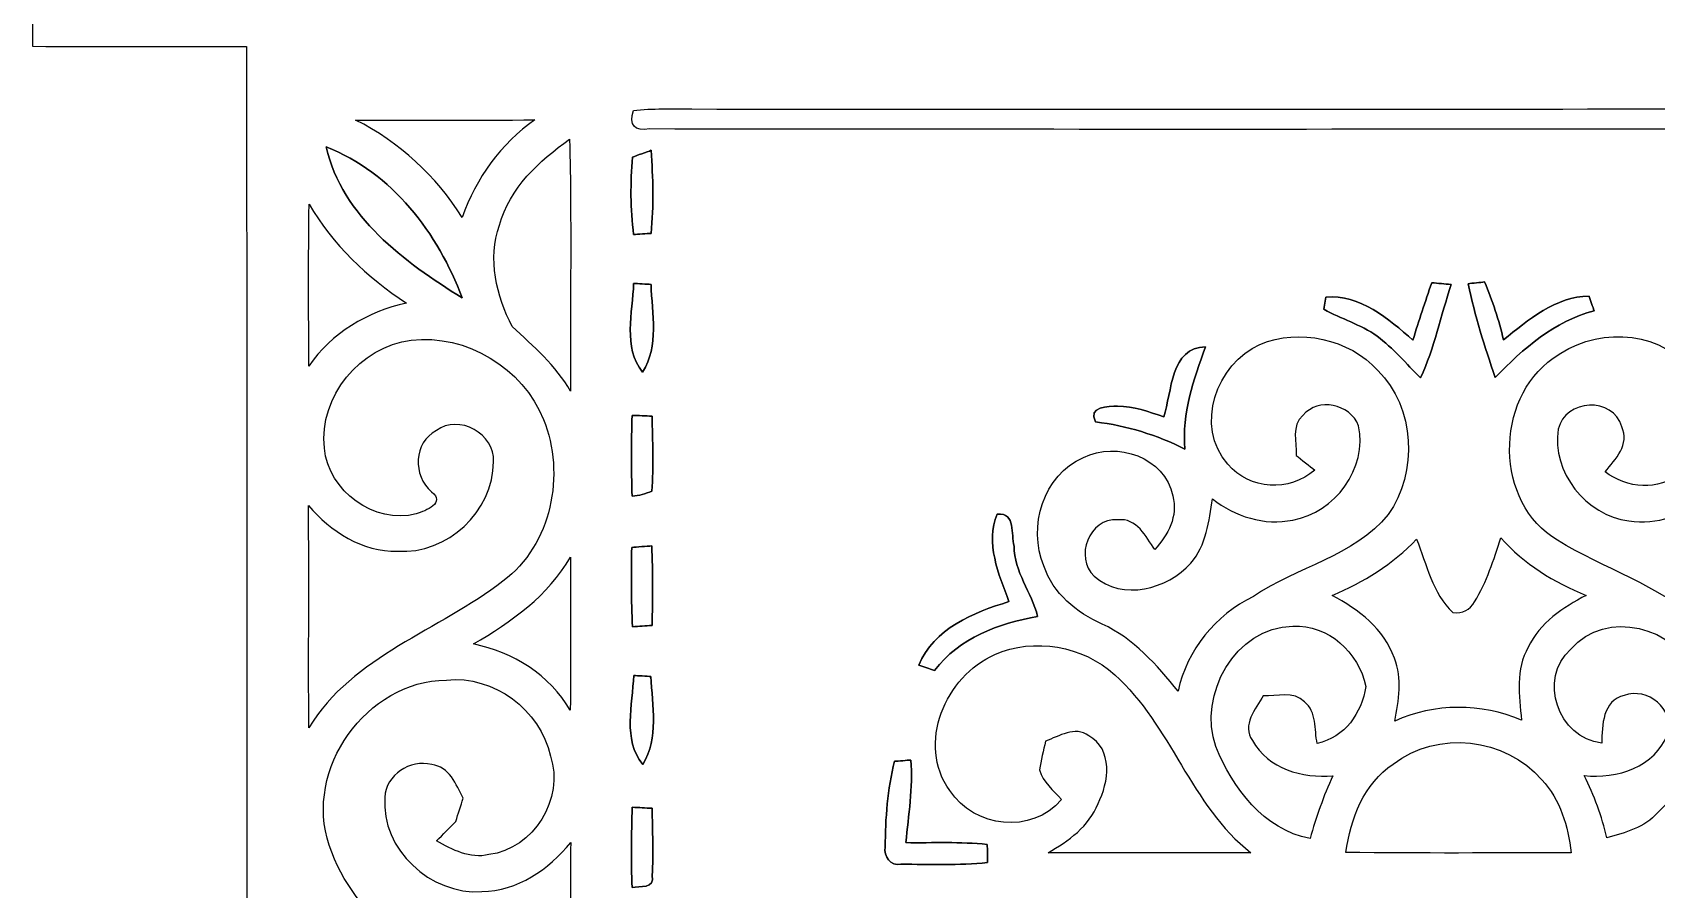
# Model space of a CAD drawing. Header units: centimetres. Extents: x -10.6 to 10.6, y -12.7 to 12.7.
# Drawn here: x -10.56 to -2.36, y 4.05 to 8.37 of the extents above; entities that cross this region are included whole.
import ezdxf

# ---------------------------------------------------------------- set-up
doc = ezdxf.new("R2010")
doc.units = ezdxf.units.CM
doc.header["$MEASUREMENT"] = 0
doc.layers.add('Camada 1', color=7, linetype='Continuous')

msp = doc.modelspace()

# ---------------------------------------------------------------- linework, layer by layer
at = {"layer": 'Camada 1', "color": 156}
for points, knots in [([(-3.39724, 12.67918), (-3.36656, 12.69717), (-3.33657, 12.69505), (-3.30694, 12.67248), (-3.30694, 12.67248), (-1.51377, 11.66636), (0.28081, 10.6627), (2.07432, 9.65764), (2.07432, 9.65764), (2.65818, 9.32602), (3.2512, 9.00782), (3.82975, 8.66775), (3.82975, 8.66775), (3.84281, 8.5471), (3.83363, 8.42504), (3.83575, 8.30367), (3.83575, 8.30367), (3.47768, 8.30438), (3.11962, 8.30367), (2.76153, 8.30403), (2.76153, 8.30403), (2.76224, 2.60667), (2.75872, -3.09068), (2.76331, -8.78804), (2.76331, -8.78804), (2.90371, -8.78804), (3.06882, -8.86989), (3.05893, -9.03216), (3.05893, -9.03216), (3.0667, -10.12189), (3.05964, -11.21197), (3.06246, -12.30171), (3.06246, -12.30171), (-1.22061, -12.30066), (-5.50367, -12.30312), (-9.7864, -12.30066), (-9.7864, -12.30066), (-9.78605, -11.26949), (-9.78534, -10.23866), (-9.78675, -9.2075), (-9.78675, -9.2075), (-9.785, -9.10201), (-9.79663, -8.9863), (-9.7356, -8.89387), (-9.7356, -8.89387), (-9.67846, -8.80886), (-9.56627, -8.80356), (-9.47561, -8.78628), (-9.47561, -8.78628), (-9.47314, -3.08963), (-9.47243, 2.60702), (-9.47596, 8.30367), (-9.47596, 8.30367), (-9.8358, 8.30438), (-10.19563, 8.30297), (-10.55581, 8.30473), (-10.55581, 8.30473), (-10.55511, 8.42821), (-10.55546, 8.55168), (-10.55404, 8.67515), (-10.55404, 8.67515), (-8.16574, 10.00478), (-5.78414, 11.34709), (-3.39724, 12.67918)], [0, 0, 0, 0, 0.0588235, 0.0588235, 0.0588235, 0.0588235, 0.1176471, 0.1176471, 0.1176471, 0.1176471, 0.1764706, 0.1764706, 0.1764706, 0.1764706, 0.2352941, 0.2352941, 0.2352941, 0.2352941, 0.2941176, 0.2941176, 0.2941176, 0.2941176, 0.3529412, 0.3529412, 0.3529412, 0.3529412, 0.4117647, 0.4117647, 0.4117647, 0.4117647, 0.4705882, 0.4705882, 0.4705882, 0.4705882, 0.5294118, 0.5294118, 0.5294118, 0.5294118, 0.5882353, 0.5882353, 0.5882353, 0.5882353, 0.6470588, 0.6470588, 0.6470588, 0.6470588, 0.7058824, 0.7058824, 0.7058824, 0.7058824, 0.7647059, 0.7647059, 0.7647059, 0.7647059, 0.8235294, 0.8235294, 0.8235294, 0.8235294, 0.8823529, 0.8823529, 0.8823529, 0.8823529, 1, 1, 1, 1]), ([(-7.5251, 7.98159), (-7.5251, 7.98159), (-7.5251, 7.98159), (-7.5251, 7.98159), (-7.5251, 7.98159), (-7.54732, 7.9068), (-7.51981, 7.87576), (-7.4429, 7.88775), (-7.4429, 7.88775), (-4.72475, 7.88351), (-2.00625, 7.88846), (0.71191, 7.88563), (0.71191, 7.88563), (0.71049, 1.29117), (0.71225, -5.30294), (0.7112, -11.89708), (0.7112, -11.89708), (-1.99565, -11.89708), (-4.70252, -11.89708), (-7.40903, -11.89708), (-7.40903, -11.89708), (-7.45137, -11.89743), (-7.49299, -11.90166), (-7.53463, -11.90941), (-7.53463, -11.90941), (-7.55967, -12.01454), (-7.43654, -11.98915), (-7.37622, -11.9969), (-7.37622, -11.9969), (-5.49451, -11.9962), (-3.6128, -11.9969), (-1.73107, -11.99656), (-1.73107, -11.99656), (-0.88688, -11.99161), (-0.04268, -12.00714), (0.80115, -11.98845), (0.80115, -11.98845), (0.82973, -11.66213), (0.81704, -11.33333), (0.8068, -11.00632), (0.8068, -11.00632), (0.82585, -10.59568), (0.81633, -10.18399), (0.81068, -9.77299), (0.81068, -9.77299), (0.83643, -9.43186), (0.78916, -9.09072), (0.81597, -8.7503), (0.81597, -8.7503), (0.82373, -8.52628), (0.79162, -8.30262), (0.81033, -8.07895), (0.81033, -8.07895), (0.83043, -7.80767), (0.80044, -7.53638), (0.81455, -7.2651), (0.81455, -7.2651), (0.80468, -7.01852), (0.82761, -6.77192), (0.80573, -6.52533), (0.80573, -6.52533), (0.82761, -5.89033), (0.81209, -5.25426), (0.81173, -4.61963), (0.81173, -4.61963), (0.82585, -4.04424), (0.7934, -3.4692), (0.81738, -2.89453), (0.81738, -2.89453), (0.79833, -2.51882), (0.83397, -2.14277), (0.80892, -1.76742), (0.80892, -1.76742), (0.81633, -1.20156), (0.81209, -0.63675), (0.80926, -0.0709), (0.80926, -0.0709), (0.83643, 0.24694), (0.78705, 0.56549), (0.81597, 0.88335), (0.81597, 0.88335), (0.79728, 1.21179), (0.83397, 1.54057), (0.80644, 1.86867), (0.80644, 1.86867), (0.81492, 2.15159), (0.81173, 2.43451), (0.81492, 2.71744), (0.81492, 2.71744), (0.78987, 2.99931), (0.82585, 3.28117), (0.81704, 3.56305), (0.81704, 3.56305), (0.82161, 4.35256), (0.80256, 5.14139), (0.81738, 5.93054), (0.81738, 5.93054), (0.82196, 6.23534), (0.78951, 6.53979), (0.81526, 6.84423), (0.81526, 6.84423), (0.81244, 7.22488), (0.80892, 7.60482), (0.80256, 7.98512), (0.80256, 7.98512), (-1.87466, 7.99218), (-4.55224, 7.98583), (-7.22982, 7.98865), (-7.22982, 7.98865), (-7.32825, 7.98829), (-7.42702, 7.99182), (-7.5251, 7.98159)], [0, 0, 0, 0, 0.0344828, 0.0344828, 0.0344828, 0.0344828, 0.0689655, 0.0689655, 0.0689655, 0.0689655, 0.1034483, 0.1034483, 0.1034483, 0.1034483, 0.137931, 0.137931, 0.137931, 0.137931, 0.1724138, 0.1724138, 0.1724138, 0.1724138, 0.2068966, 0.2068966, 0.2068966, 0.2068966, 0.2413793, 0.2413793, 0.2413793, 0.2413793, 0.2758621, 0.2758621, 0.2758621, 0.2758621, 0.3103448, 0.3103448, 0.3103448, 0.3103448, 0.3448276, 0.3448276, 0.3448276, 0.3448276, 0.3793103, 0.3793103, 0.3793103, 0.3793103, 0.4137931, 0.4137931, 0.4137931, 0.4137931, 0.4482759, 0.4482759, 0.4482759, 0.4482759, 0.4827586, 0.4827586, 0.4827586, 0.4827586, 0.5172414, 0.5172414, 0.5172414, 0.5172414, 0.5517241, 0.5517241, 0.5517241, 0.5517241, 0.5862069, 0.5862069, 0.5862069, 0.5862069, 0.6206897, 0.6206897, 0.6206897, 0.6206897, 0.6551724, 0.6551724, 0.6551724, 0.6551724, 0.6896552, 0.6896552, 0.6896552, 0.6896552, 0.7241379, 0.7241379, 0.7241379, 0.7241379, 0.7586207, 0.7586207, 0.7586207, 0.7586207, 0.7931034, 0.7931034, 0.7931034, 0.7931034, 0.8275862, 0.8275862, 0.8275862, 0.8275862, 0.862069, 0.862069, 0.862069, 0.862069, 0.8965517, 0.8965517, 0.8965517, 0.8965517, 0.9310345, 0.9310345, 0.9310345, 0.9310345, 1, 1, 1, 1]), ([(-8.92598, 7.93291), (-8.92598, 7.93291), (-8.92598, 7.93291), (-8.92598, 7.93291), (-8.92598, 7.93291), (-8.70549, 7.82177), (-8.52028, 7.64998), (-8.38799, 7.44185), (-8.38799, 7.44185), (-8.31779, 7.63869), (-8.19467, 7.81473), (-8.02111, 7.93362), (-8.02111, 7.93362), (-8.32272, 7.9308), (-8.62435, 7.93184), (-8.92598, 7.93291)], [0, 0, 0, 0, 0.2, 0.2, 0.2, 0.2, 0.4, 0.4, 0.4, 0.4, 0.6, 0.6, 0.6, 0.6, 1, 1, 1, 1]), ([(-9.07379, 7.79744), (-9.07379, 7.79744), (-9.07379, 7.79744), (-9.07379, 7.79744), (-9.07379, 7.79744), (-8.99406, 7.44361), (-8.67833, 7.21747), (-8.3887, 7.03545), (-8.3887, 7.03545), (-8.50935, 7.36211), (-8.74183, 7.66726), (-9.07379, 7.79744)], [0, 0, 0, 0, 0.25, 0.25, 0.25, 0.25, 0.5, 0.5, 0.5, 0.5, 1, 1, 1, 1]), ([(-8.19961, 7.40197), (-8.19961, 7.40197), (-8.19961, 7.40197), (-8.19961, 7.40197), (-8.19961, 7.40197), (-8.26134, 7.23229), (-8.21513, 7.04639), (-8.13611, 6.89115), (-8.13611, 6.89115), (-8.02852, 6.79167), (-7.91562, 6.695), (-7.84189, 6.56519), (-7.84189, 6.56519), (-7.84436, 6.98887), (-7.8359, 7.41257), (-7.84647, 7.8359), (-7.84647, 7.8359), (-7.99958, 7.72688), (-8.15057, 7.59107), (-8.19961, 7.40197)], [0, 0, 0, 0, 0.1666667, 0.1666667, 0.1666667, 0.1666667, 0.3333333, 0.3333333, 0.3333333, 0.3333333, 0.5, 0.5, 0.5, 0.5, 0.6666667, 0.6666667, 0.6666667, 0.6666667, 1, 1, 1, 1]), ([(-7.52897, 7.74593), (-7.52897, 7.74593), (-7.52897, 7.74593), (-7.52897, 7.74593), (-7.52897, 7.74593), (-7.54062, 7.61646), (-7.54027, 7.48454), (-7.52369, 7.35507), (-7.52369, 7.35507), (-7.50147, 7.35682), (-7.45771, 7.35965), (-7.43584, 7.36141), (-7.43584, 7.36141), (-7.42032, 7.5004), (-7.42702, 7.6408), (-7.43444, 7.78016), (-7.43444, 7.78016), (-7.45808, 7.77168), (-7.50534, 7.75441), (-7.52897, 7.74593)], [0, 0, 0, 0, 0.1666667, 0.1666667, 0.1666667, 0.1666667, 0.3333333, 0.3333333, 0.3333333, 0.3333333, 0.5, 0.5, 0.5, 0.5, 0.6666667, 0.6666667, 0.6666667, 0.6666667, 1, 1, 1, 1]), ([(-9.16057, 7.50887), (-9.16057, 7.50887), (-9.16057, 7.50887), (-9.16057, 7.50887), (-9.16057, 7.50887), (-9.16446, 7.23652), (-9.16269, 6.96382), (-9.16199, 6.69113), (-9.16199, 6.69113), (-9.04733, 6.8594), (-8.86672, 6.96629), (-8.66986, 7.0097), (-8.66986, 7.0097), (-8.86672, 7.1388), (-9.04205, 7.30391), (-9.16057, 7.50887)], [0, 0, 0, 0, 0.2, 0.2, 0.2, 0.2, 0.4, 0.4, 0.4, 0.4, 0.6, 0.6, 0.6, 0.6, 1, 1, 1, 1]), ([(-7.47818, 6.66184), (-7.47818, 6.66184), (-7.47818, 6.66184), (-7.47818, 6.66184), (-7.47818, 6.66184), (-7.39457, 6.79343), (-7.43055, 6.95713), (-7.43584, 7.10388), (-7.43584, 7.10388), (-7.45771, 7.1053), (-7.50181, 7.10776), (-7.52369, 7.10917), (-7.52369, 7.10917), (-7.52756, 6.96241), (-7.57977, 6.78638), (-7.47818, 6.66184)], [0, 0, 0, 0, 0.2, 0.2, 0.2, 0.2, 0.4, 0.4, 0.4, 0.4, 0.6, 0.6, 0.6, 0.6, 1, 1, 1, 1]), ([(-3.49778, 7.11234), (-3.49778, 7.11234), (-3.49778, 7.11234), (-3.49778, 7.11234), (-3.49778, 7.11234), (-3.53094, 7.01674), (-3.56305, 6.92043), (-3.59268, 6.82342), (-3.59268, 6.82342), (-3.7151, 6.92891), (-3.86079, 7.0566), (-4.0326, 7.03896), (-4.0326, 7.03896), (-4.0326, 7.03896), (-4.04176, 6.97864), (-4.04176, 6.97864), (-4.04176, 6.97864), (-3.95498, 6.92925), (-3.85585, 6.90245), (-3.77401, 6.84318), (-3.77401, 6.84318), (-3.69181, 6.78285), (-3.62725, 6.70312), (-3.55423, 6.63292), (-3.55423, 6.63292), (-3.48473, 6.7832), (-3.45086, 6.94619), (-3.40077, 7.10318), (-3.40077, 7.10318), (-3.43322, 7.10635), (-3.46569, 7.10952), (-3.49778, 7.11234)], [0, 0, 0, 0, 0.1111111, 0.1111111, 0.1111111, 0.1111111, 0.2222222, 0.2222222, 0.2222222, 0.2222222, 0.3333333, 0.3333333, 0.3333333, 0.3333333, 0.4444444, 0.4444444, 0.4444444, 0.4444444, 0.5555556, 0.5555556, 0.5555556, 0.5555556, 0.6666667, 0.6666667, 0.6666667, 0.6666667, 0.7777778, 0.7777778, 0.7777778, 0.7777778, 1, 1, 1, 1]), ([(-3.31364, 7.1074), (-3.31364, 7.1074), (-3.31364, 7.1074), (-3.31364, 7.1074), (-3.31364, 7.1074), (-3.28188, 6.94619), (-3.23003, 6.7899), (-3.17782, 6.63468), (-3.17782, 6.63468), (-3.0353, 6.78003), (-2.88079, 6.91797), (-2.67864, 6.97052), (-2.67864, 6.97052), (-2.68498, 6.98923), (-2.69804, 7.02627), (-2.7044, 7.04497), (-2.7044, 7.04497), (-2.87267, 7.04285), (-3.01166, 6.92502), (-3.13584, 6.82378), (-3.13584, 6.82378), (-3.15911, 6.92396), (-3.19122, 7.02168), (-3.23108, 7.11622), (-3.23108, 7.11622), (-3.25154, 7.11412), (-3.29318, 7.10952), (-3.31364, 7.1074)], [0, 0, 0, 0, 0.125, 0.125, 0.125, 0.125, 0.25, 0.25, 0.25, 0.25, 0.375, 0.375, 0.375, 0.375, 0.5, 0.5, 0.5, 0.5, 0.625, 0.625, 0.625, 0.625, 0.75, 0.75, 0.75, 0.75, 1, 1, 1, 1]), ([(-4.36421, 6.80154), (-4.36421, 6.80154), (-4.36421, 6.80154), (-4.36421, 6.80154), (-4.36421, 6.80154), (-4.58328, 6.70453), (-4.69688, 6.38703), (-4.52613, 6.1976), (-4.52613, 6.1976), (-4.41642, 6.06565), (-4.21534, 6.05542), (-4.08763, 6.16761), (-4.08763, 6.16761), (-4.11091, 6.18596), (-4.15783, 6.22299), (-4.18146, 6.24134), (-4.18146, 6.24134), (-4.17936, 6.30836), (-4.20722, 6.39197), (-4.1476, 6.44243), (-4.1476, 6.44243), (-4.07034, 6.53696), (-3.91089, 6.50063), (-3.86679, 6.39127), (-3.86679, 6.39127), (-3.82128, 6.17677), (-3.98568, 5.95205), (-4.1984, 5.91538), (-4.1984, 5.91538), (-4.34199, 5.88503), (-4.4905, 5.93302), (-4.6034, 6.02261), (-4.6034, 6.02261), (-4.62244, 5.91043), (-4.63408, 5.78731), (-4.71346, 5.69841), (-4.71346, 5.69841), (-4.83022, 5.56612), (-5.05812, 5.5065), (-5.2003, 5.63209), (-5.2003, 5.63209), (-5.30153, 5.72664), (-5.22639, 5.92771), (-5.08212, 5.91609), (-5.08212, 5.91609), (-4.9851, 5.92842), (-4.941, 5.83177), (-4.89444, 5.76615), (-4.89444, 5.76615), (-4.82917, 5.84059), (-4.77555, 5.93441), (-4.80447, 6.03744), (-4.80447, 6.03744), (-4.84116, 6.23147), (-5.08847, 6.31506), (-5.25392, 6.2304), (-5.25392, 6.2304), (-5.45782, 6.14503), (-5.53614, 5.8801), (-5.45429, 5.68395), (-5.45429, 5.68395), (-5.40807, 5.54531), (-5.2899, 5.44829), (-5.16008, 5.39009), (-5.16008, 5.39009), (-5.00097, 5.31847), (-4.88492, 5.18407), (-4.77731, 5.05142), (-4.77731, 5.05142), (-4.73287, 5.26097), (-4.58857, 5.43594), (-4.39773, 5.52979), (-4.39773, 5.52979), (-4.17795, 5.67901), (-3.89149, 5.73122), (-3.71722, 5.94289), (-3.71722, 5.94289), (-3.5687, 6.15702), (-3.58034, 6.48334), (-3.77013, 6.66996), (-3.77013, 6.66996), (-3.91583, 6.83048), (-4.16524, 6.8834), (-4.36421, 6.80154)], [0, 0, 0, 0, 0.0454545, 0.0454545, 0.0454545, 0.0454545, 0.0909091, 0.0909091, 0.0909091, 0.0909091, 0.1363636, 0.1363636, 0.1363636, 0.1363636, 0.1818182, 0.1818182, 0.1818182, 0.1818182, 0.2272727, 0.2272727, 0.2272727, 0.2272727, 0.2727273, 0.2727273, 0.2727273, 0.2727273, 0.3181818, 0.3181818, 0.3181818, 0.3181818, 0.3636364, 0.3636364, 0.3636364, 0.3636364, 0.4090909, 0.4090909, 0.4090909, 0.4090909, 0.4545455, 0.4545455, 0.4545455, 0.4545455, 0.5, 0.5, 0.5, 0.5, 0.5454545, 0.5454545, 0.5454545, 0.5454545, 0.5909091, 0.5909091, 0.5909091, 0.5909091, 0.6363636, 0.6363636, 0.6363636, 0.6363636, 0.6818182, 0.6818182, 0.6818182, 0.6818182, 0.7272727, 0.7272727, 0.7272727, 0.7272727, 0.7727273, 0.7727273, 0.7727273, 0.7727273, 0.8181818, 0.8181818, 0.8181818, 0.8181818, 0.8636364, 0.8636364, 0.8636364, 0.8636364, 0.9090909, 0.9090909, 0.9090909, 0.9090909, 1, 1, 1, 1]), ([(-2.885, 6.73135), (-2.885, 6.73135), (-2.885, 6.73135), (-2.885, 6.73135), (-2.885, 6.73135), (-3.18311, 6.52322), (-3.18099, 6.00145), (-2.86385, 5.81306), (-2.86385, 5.81306), (-2.62748, 5.67124), (-2.35654, 5.58482), (-2.14453, 5.40349), (-2.14453, 5.40349), (-2.03834, 5.31176), (-1.97943, 5.18018), (-1.94203, 5.04754), (-1.94203, 5.04754), (-1.85807, 5.16149), (-1.76635, 5.27437), (-1.64253, 5.34634), (-1.64253, 5.34634), (-1.53458, 5.4109), (-1.40475, 5.45429), (-1.33173, 5.56365), (-1.33173, 5.56365), (-1.19556, 5.74604), (-1.20297, 6.0466), (-1.39452, 6.18842), (-1.39452, 6.18842), (-1.53282, 6.29601), (-1.76176, 6.29002), (-1.86937, 6.14221), (-1.86937, 6.14221), (-1.96391, 6.02721), (-1.93674, 5.84129), (-1.80586, 5.76615), (-1.80586, 5.76615), (-1.79846, 5.79154), (-1.78293, 5.84305), (-1.77517, 5.86846), (-1.77517, 5.86846), (-1.68839, 5.92454), (-1.55751, 5.94323), (-1.49965, 5.83671), (-1.49965, 5.83671), (-1.40511, 5.709), (-1.55716, 5.5573), (-1.69016, 5.56294), (-1.69016, 5.56294), (-1.93745, 5.5446), (-2.1343, 5.7859), (-2.10996, 6.02402), (-2.10996, 6.02402), (-2.2232, 5.94254), (-2.3622, 5.88751), (-2.50367, 5.91149), (-2.50367, 5.91149), (-2.71885, 5.9376), (-2.89453, 6.15879), (-2.85962, 6.37292), (-2.85962, 6.37292), (-2.82609, 6.52709), (-2.58127, 6.53944), (-2.53965, 6.38598), (-2.53965, 6.38598), (-2.49907, 6.29778), (-2.56998, 6.22087), (-2.62361, 6.15914), (-2.62361, 6.15914), (-2.51388, 6.07484), (-2.35408, 6.05895), (-2.24437, 6.1528), (-2.24437, 6.1528), (-2.07256, 6.27379), (-2.08068, 6.5352), (-2.20944, 6.68479), (-2.20944, 6.68479), (-2.36714, 6.88939), (-2.69168, 6.87916), (-2.885, 6.73135)], [0, 0, 0, 0, 0.047619, 0.047619, 0.047619, 0.047619, 0.0952381, 0.0952381, 0.0952381, 0.0952381, 0.1428571, 0.1428571, 0.1428571, 0.1428571, 0.1904762, 0.1904762, 0.1904762, 0.1904762, 0.2380952, 0.2380952, 0.2380952, 0.2380952, 0.2857143, 0.2857143, 0.2857143, 0.2857143, 0.3333333, 0.3333333, 0.3333333, 0.3333333, 0.3809524, 0.3809524, 0.3809524, 0.3809524, 0.4285714, 0.4285714, 0.4285714, 0.4285714, 0.4761905, 0.4761905, 0.4761905, 0.4761905, 0.5238095, 0.5238095, 0.5238095, 0.5238095, 0.5714286, 0.5714286, 0.5714286, 0.5714286, 0.6190476, 0.6190476, 0.6190476, 0.6190476, 0.6666667, 0.6666667, 0.6666667, 0.6666667, 0.7142857, 0.7142857, 0.7142857, 0.7142857, 0.7619048, 0.7619048, 0.7619048, 0.7619048, 0.8095238, 0.8095238, 0.8095238, 0.8095238, 0.8571429, 0.8571429, 0.8571429, 0.8571429, 0.9047619, 0.9047619, 0.9047619, 0.9047619, 1, 1, 1, 1]), ([(-9.08332, 6.27803), (-9.08332, 6.27803), (-9.08332, 6.27803), (-9.08332, 6.27803), (-9.08332, 6.27803), (-9.0625, 6.06178), (-8.83319, 5.88997), (-8.61977, 5.94713), (-8.61977, 5.94713), (-8.57144, 5.96123), (-8.4709, 6.00251), (-8.54321, 6.05788), (-8.54321, 6.05788), (-8.63812, 6.13938), (-8.63494, 6.3066), (-8.51852, 6.36622), (-8.51852, 6.36622), (-8.40705, 6.453), (-8.21972, 6.34858), (-8.23101, 6.20959), (-8.23101, 6.20959), (-8.22924, 5.95948), (-8.4649, 5.74038), (-8.71431, 5.75839), (-8.71431, 5.75839), (-8.89353, 5.75344), (-9.05087, 5.85786), (-9.16375, 5.9884), (-9.16375, 5.9884), (-9.16057, 5.61481), (-9.16446, 5.24087), (-9.16199, 4.86726), (-9.16199, 4.86726), (-8.93973, 5.23275), (-8.50441, 5.35622), (-8.18268, 5.6074), (-8.18268, 5.6074), (-7.93714, 5.79013), (-7.86623, 6.14608), (-7.97841, 6.42267), (-7.97841, 6.42267), (-8.08214, 6.68197), (-8.36753, 6.85587), (-8.64588, 6.82201), (-8.64588, 6.82201), (-8.9027, 6.79026), (-9.11225, 6.53803), (-9.08332, 6.27803)], [0, 0, 0, 0, 0.0769231, 0.0769231, 0.0769231, 0.0769231, 0.1538462, 0.1538462, 0.1538462, 0.1538462, 0.2307692, 0.2307692, 0.2307692, 0.2307692, 0.3076923, 0.3076923, 0.3076923, 0.3076923, 0.3846154, 0.3846154, 0.3846154, 0.3846154, 0.4615385, 0.4615385, 0.4615385, 0.4615385, 0.5384615, 0.5384615, 0.5384615, 0.5384615, 0.6153846, 0.6153846, 0.6153846, 0.6153846, 0.6923077, 0.6923077, 0.6923077, 0.6923077, 0.7692308, 0.7692308, 0.7692308, 0.7692308, 0.8461538, 0.8461538, 0.8461538, 0.8461538, 1, 1, 1, 1]), ([(-4.84998, 6.43536), (-4.84998, 6.43536), (-4.84998, 6.43536), (-4.84998, 6.43536), (-4.84998, 6.43536), (-4.92512, 6.46182), (-5.00167, 6.49004), (-5.08212, 6.4897), (-5.08212, 6.4897), (-5.12692, 6.48828), (-5.23628, 6.49004), (-5.1936, 6.40997), (-5.1936, 6.40997), (-5.0359, 6.39163), (-4.88492, 6.34434), (-4.74274, 6.27345), (-4.74274, 6.27345), (-4.75862, 6.45371), (-4.70076, 6.62305), (-4.63868, 6.78885), (-4.63868, 6.78885), (-4.81612, 6.7885), (-4.808, 6.56059), (-4.84998, 6.43536)], [0, 0, 0, 0, 0.1428571, 0.1428571, 0.1428571, 0.1428571, 0.2857143, 0.2857143, 0.2857143, 0.2857143, 0.4285714, 0.4285714, 0.4285714, 0.4285714, 0.5714286, 0.5714286, 0.5714286, 0.5714286, 0.7142857, 0.7142857, 0.7142857, 0.7142857, 1, 1, 1, 1]), ([(-7.53109, 6.44348), (-7.53109, 6.44348), (-7.53109, 6.44348), (-7.53109, 6.44348), (-7.53109, 6.44348), (-7.53533, 6.30802), (-7.53638, 6.1722), (-7.53109, 6.03637), (-7.53109, 6.03637), (-7.49618, 6.03885), (-7.46337, 6.04697), (-7.43232, 6.06142), (-7.43232, 6.06142), (-7.42209, 6.18701), (-7.42843, 6.31331), (-7.4302, 6.4389), (-7.4302, 6.4389), (-7.46407, 6.44065), (-7.49757, 6.44243), (-7.53109, 6.44348)], [0, 0, 0, 0, 0.1666667, 0.1666667, 0.1666667, 0.1666667, 0.3333333, 0.3333333, 0.3333333, 0.3333333, 0.5, 0.5, 0.5, 0.5, 0.6666667, 0.6666667, 0.6666667, 0.6666667, 1, 1, 1, 1]), ([(-5.63033, 5.50403), (-5.63033, 5.50403), (-5.63033, 5.50403), (-5.63033, 5.50403), (-5.63033, 5.50403), (-5.80672, 5.44971), (-6.01203, 5.36751), (-6.08471, 5.18337), (-6.08471, 5.18337), (-6.05861, 5.17384), (-6.03215, 5.16466), (-6.00533, 5.1562), (-6.00533, 5.1562), (-5.88044, 5.32236), (-5.68254, 5.39326), (-5.48569, 5.4296), (-5.48569, 5.4296), (-5.51638, 5.55096), (-5.60422, 5.6536), (-5.60458, 5.78343), (-5.60458, 5.78343), (-5.62186, 5.84446), (-5.59328, 5.95205), (-5.68924, 5.94535), (-5.68924, 5.94535), (-5.75203, 5.80284), (-5.68147, 5.6402), (-5.63033, 5.50403)], [0, 0, 0, 0, 0.125, 0.125, 0.125, 0.125, 0.25, 0.25, 0.25, 0.25, 0.375, 0.375, 0.375, 0.375, 0.5, 0.5, 0.5, 0.5, 0.625, 0.625, 0.625, 0.625, 0.75, 0.75, 0.75, 0.75, 1, 1, 1, 1]), ([(-3.57433, 5.81871), (-3.57433, 5.81871), (-3.57433, 5.81871), (-3.57433, 5.81871), (-3.57433, 5.81871), (-3.69393, 5.69419), (-3.84104, 5.60105), (-4.00015, 5.53507), (-4.00015, 5.53507), (-3.86749, 5.46452), (-3.73591, 5.36645), (-3.68652, 5.21794), (-3.68652, 5.21794), (-3.64596, 5.11598), (-3.66465, 5.00556), (-3.68477, 4.90114), (-3.68477, 4.90114), (-3.48402, 4.99321), (-3.24801, 4.99215), (-3.04482, 4.90677), (-3.04482, 4.90677), (-3.05647, 5.02884), (-3.07728, 5.1629), (-3.01096, 5.27402), (-3.01096, 5.27402), (-2.95275, 5.3975), (-2.83598, 5.47511), (-2.7185, 5.53544), (-2.7185, 5.53544), (-2.88113, 5.60034), (-3.03318, 5.69348), (-3.14924, 5.82577), (-3.14924, 5.82577), (-3.18593, 5.7157), (-3.21944, 5.6021), (-3.28188, 5.50333), (-3.28188, 5.50333), (-3.30517, 5.46169), (-3.34151, 5.44371), (-3.39124, 5.449), (-3.39124, 5.449), (-3.49462, 5.54601), (-3.52319, 5.69207), (-3.57433, 5.81871)], [0, 0, 0, 0, 0.0833333, 0.0833333, 0.0833333, 0.0833333, 0.1666667, 0.1666667, 0.1666667, 0.1666667, 0.25, 0.25, 0.25, 0.25, 0.3333333, 0.3333333, 0.3333333, 0.3333333, 0.4166667, 0.4166667, 0.4166667, 0.4166667, 0.5, 0.5, 0.5, 0.5, 0.5833333, 0.5833333, 0.5833333, 0.5833333, 0.6666667, 0.6666667, 0.6666667, 0.6666667, 0.75, 0.75, 0.75, 0.75, 0.8333333, 0.8333333, 0.8333333, 0.8333333, 1, 1, 1, 1]), ([(-7.53321, 5.77744), (-7.53321, 5.77744), (-7.53321, 5.77744), (-7.53321, 5.77744), (-7.53321, 5.77744), (-7.53533, 5.64409), (-7.53568, 5.51039), (-7.52968, 5.37703), (-7.52968, 5.37703), (-7.49652, 5.37951), (-7.46337, 5.38198), (-7.43055, 5.38409), (-7.43055, 5.38409), (-7.42667, 5.5178), (-7.42667, 5.6515), (-7.43196, 5.7852), (-7.43196, 5.7852), (-7.45737, 5.78309), (-7.5078, 5.77956), (-7.53321, 5.77744)], [0, 0, 0, 0, 0.1666667, 0.1666667, 0.1666667, 0.1666667, 0.3333333, 0.3333333, 0.3333333, 0.3333333, 0.5, 0.5, 0.5, 0.5, 0.6666667, 0.6666667, 0.6666667, 0.6666667, 1, 1, 1, 1]), ([(-8.33084, 5.29025), (-8.33084, 5.29025), (-8.33084, 5.29025), (-8.33084, 5.29025), (-8.33084, 5.29025), (-8.13117, 5.24827), (-7.94773, 5.13432), (-7.84294, 4.95618), (-7.84294, 4.95618), (-7.84083, 5.2137), (-7.84153, 5.47122), (-7.8426, 5.72876), (-7.8426, 5.72876), (-7.95408, 5.53366), (-8.14034, 5.40137), (-8.33084, 5.29025)], [0, 0, 0, 0, 0.2, 0.2, 0.2, 0.2, 0.4, 0.4, 0.4, 0.4, 0.6, 0.6, 0.6, 0.6, 1, 1, 1, 1]), ([(-2.7961, 5.26413), (-2.7961, 5.26413), (-2.7961, 5.26413), (-2.7961, 5.26413), (-2.7961, 5.26413), (-2.96545, 5.11457), (-2.86103, 4.81646), (-2.63983, 4.79), (-2.63983, 4.79), (-2.63947, 4.87997), (-2.6356, 5.00415), (-2.5273, 5.03061), (-2.5273, 5.03061), (-2.40736, 5.07364), (-2.27365, 4.96359), (-2.30857, 4.83693), (-2.30857, 4.83693), (-2.36784, 4.67042), (-2.56575, 4.60833), (-2.72873, 4.62633), (-2.72873, 4.62633), (-2.67864, 4.52649), (-2.64018, 4.421), (-2.61443, 4.312), (-2.61443, 4.312), (-2.52236, 4.33916), (-2.42359, 4.36386), (-2.35795, 4.44005), (-2.35795, 4.44005), (-2.17452, 4.61291), (-2.03093, 4.89513), (-2.16712, 5.13891), (-2.16712, 5.13891), (-2.26835, 5.3781), (-2.61691, 5.46981), (-2.7961, 5.26413)], [0, 0, 0, 0, 0.1, 0.1, 0.1, 0.1, 0.2, 0.2, 0.2, 0.2, 0.3, 0.3, 0.3, 0.3, 0.4, 0.4, 0.4, 0.4, 0.5, 0.5, 0.5, 0.5, 0.6, 0.6, 0.6, 0.6, 0.7, 0.7, 0.7, 0.7, 0.8, 0.8, 0.8, 0.8, 1, 1, 1, 1]), ([(-5.70194, 5.23662), (-5.70194, 5.23662), (-5.70194, 5.23662), (-5.70194, 5.23662), (-5.70194, 5.23662), (-5.951, 5.12867), (-6.09776, 4.78472), (-5.92912, 4.55083), (-5.92912, 4.55083), (-5.80565, 4.36209), (-5.51532, 4.32822), (-5.36575, 4.50532), (-5.36575, 4.50532), (-5.40561, 4.55224), (-5.45889, 4.59281), (-5.47616, 4.6549), (-5.47616, 4.6549), (-5.46946, 4.70393), (-5.45711, 4.75192), (-5.44583, 4.80024), (-5.44583, 4.80024), (-5.37845, 4.82423), (-5.29731, 4.87856), (-5.22817, 4.82776), (-5.22817, 4.82776), (-5.1047, 4.76003), (-5.1255, 4.59246), (-5.18125, 4.48522), (-5.18125, 4.48522), (-5.22605, 4.3702), (-5.33047, 4.29612), (-5.43348, 4.23686), (-5.43348, 4.23686), (-5.09235, 4.23615), (-4.75121, 4.23615), (-4.41006, 4.23686), (-4.41006, 4.23686), (-4.71487, 4.47498), (-4.81188, 4.87961), (-5.09693, 5.13467), (-5.09693, 5.13467), (-5.25638, 5.28072), (-5.50367, 5.32482), (-5.70194, 5.23662)], [0, 0, 0, 0, 0.0833333, 0.0833333, 0.0833333, 0.0833333, 0.1666667, 0.1666667, 0.1666667, 0.1666667, 0.25, 0.25, 0.25, 0.25, 0.3333333, 0.3333333, 0.3333333, 0.3333333, 0.4166667, 0.4166667, 0.4166667, 0.4166667, 0.5, 0.5, 0.5, 0.5, 0.5833333, 0.5833333, 0.5833333, 0.5833333, 0.6666667, 0.6666667, 0.6666667, 0.6666667, 0.75, 0.75, 0.75, 0.75, 0.8333333, 0.8333333, 0.8333333, 0.8333333, 1, 1, 1, 1]), ([(-4.58645, 4.77237), (-4.58645, 4.77237), (-4.58645, 4.77237), (-4.58645, 4.77237), (-4.58645, 4.77237), (-4.50108, 4.56282), (-4.34728, 4.35504), (-4.11198, 4.30883), (-4.11198, 4.30883), (-4.08057, 4.41713), (-4.04424, 4.52366), (-3.99625, 4.62562), (-3.99625, 4.62562), (-4.15042, 4.61256), (-4.32257, 4.65983), (-4.40265, 4.80342), (-4.40265, 4.80342), (-4.45698, 4.88138), (-4.38572, 4.96217), (-4.34798, 5.02884), (-4.34798, 5.02884), (-4.27918, 5.02567), (-4.19452, 5.05529), (-4.14019, 4.99779), (-4.14019, 4.99779), (-4.07634, 4.94841), (-4.09081, 4.85916), (-4.07563, 4.78861), (-4.07563, 4.78861), (-3.93522, 4.82035), (-3.85197, 4.93994), (-3.82975, 5.07646), (-3.82975, 5.07646), (-3.86856, 5.24722), (-4.01708, 5.38973), (-4.1991, 5.37986), (-4.1991, 5.37986), (-4.48944, 5.37386), (-4.67854, 5.03414), (-4.58645, 4.77237)], [0, 0, 0, 0, 0.0909091, 0.0909091, 0.0909091, 0.0909091, 0.1818182, 0.1818182, 0.1818182, 0.1818182, 0.2727273, 0.2727273, 0.2727273, 0.2727273, 0.3636364, 0.3636364, 0.3636364, 0.3636364, 0.4545455, 0.4545455, 0.4545455, 0.4545455, 0.5454545, 0.5454545, 0.5454545, 0.5454545, 0.6363636, 0.6363636, 0.6363636, 0.6363636, 0.7272727, 0.7272727, 0.7272727, 0.7272727, 0.8181818, 0.8181818, 0.8181818, 0.8181818, 1, 1, 1, 1]), ([(-9.05898, 4.27496), (-9.05898, 4.27496), (-9.05898, 4.27496), (-9.05898, 4.27496), (-9.05898, 4.27496), (-8.93303, 3.89183), (-8.55803, 3.67875), (-8.23665, 3.47591), (-8.23665, 3.47591), (-8.07472, 3.38771), (-7.93256, 3.26354), (-7.84294, 3.1002), (-7.84294, 3.1002), (-7.84014, 3.49673), (-7.84294, 3.8929), (-7.84119, 4.28941), (-7.84119, 4.28941), (-7.9516, 4.1522), (-8.10895, 4.04495), (-8.28992, 4.04106), (-8.28992, 4.04106), (-8.5471, 4.02412), (-8.79792, 4.25379), (-8.77887, 4.5159), (-8.77887, 4.5159), (-8.77322, 4.63055), (-8.65116, 4.70992), (-8.54215, 4.68171), (-8.54215, 4.68171), (-8.45255, 4.67289), (-8.41974, 4.58082), (-8.38305, 4.51238), (-8.38305, 4.51238), (-8.39575, 4.47357), (-8.40846, 4.43442), (-8.42044, 4.3949), (-8.42044, 4.3949), (-8.45291, 4.36245), (-8.48536, 4.33), (-8.51781, 4.29718), (-8.51781, 4.29718), (-8.43738, 4.25202), (-8.34918, 4.20511), (-8.25323, 4.22768), (-8.25323, 4.22768), (-8.02887, 4.25838), (-7.87118, 4.5099), (-7.94349, 4.7251), (-7.94349, 4.7251), (-7.99465, 4.95899), (-8.22889, 5.13257), (-8.46807, 5.10857), (-8.46807, 5.10857), (-8.87165, 5.10329), (-9.18845, 4.65807), (-9.05898, 4.27496)], [0, 0, 0, 0, 0.0666667, 0.0666667, 0.0666667, 0.0666667, 0.1333333, 0.1333333, 0.1333333, 0.1333333, 0.2, 0.2, 0.2, 0.2, 0.2666667, 0.2666667, 0.2666667, 0.2666667, 0.3333333, 0.3333333, 0.3333333, 0.3333333, 0.4, 0.4, 0.4, 0.4, 0.4666667, 0.4666667, 0.4666667, 0.4666667, 0.5333333, 0.5333333, 0.5333333, 0.5333333, 0.6, 0.6, 0.6, 0.6, 0.6666667, 0.6666667, 0.6666667, 0.6666667, 0.7333333, 0.7333333, 0.7333333, 0.7333333, 0.8, 0.8, 0.8, 0.8, 0.8666667, 0.8666667, 0.8666667, 0.8666667, 1, 1, 1, 1]), ([(-7.47783, 4.68312), (-7.47783, 4.68312), (-7.47783, 4.68312), (-7.47783, 4.68312), (-7.47783, 4.68312), (-7.39457, 4.81541), (-7.4302, 4.97945), (-7.43654, 5.12621), (-7.43654, 5.12621), (-7.45808, 5.12762), (-7.50147, 5.13009), (-7.52333, 5.1315), (-7.52333, 5.1315), (-7.52827, 4.98403), (-7.57977, 4.808), (-7.47783, 4.68312)], [0, 0, 0, 0, 0.2, 0.2, 0.2, 0.2, 0.4, 0.4, 0.4, 0.4, 0.6, 0.6, 0.6, 0.6, 1, 1, 1, 1]), ([(-3.69181, 4.68453), (-3.69181, 4.68453), (-3.69181, 4.68453), (-3.69181, 4.68453), (-3.69181, 4.68453), (-3.84069, 4.58504), (-3.90735, 4.40937), (-3.931, 4.23862), (-3.931, 4.23862), (-3.55247, 4.23438), (-3.17358, 4.23615), (-2.79471, 4.23757), (-2.79471, 4.23757), (-2.81128, 4.3702), (-2.84762, 4.50673), (-2.94323, 4.60516), (-2.94323, 4.60516), (-3.1242, 4.81858), (-3.47062, 4.85634), (-3.69181, 4.68453)], [0, 0, 0, 0, 0.1666667, 0.1666667, 0.1666667, 0.1666667, 0.3333333, 0.3333333, 0.3333333, 0.3333333, 0.5, 0.5, 0.5, 0.5, 0.6666667, 0.6666667, 0.6666667, 0.6666667, 1, 1, 1, 1]), ([(-6.20747, 4.69864), (-6.20747, 4.69864), (-6.20747, 4.69864), (-6.20747, 4.69864), (-6.20747, 4.69864), (-6.2424, 4.55753), (-6.25474, 4.41077), (-6.25439, 4.26544), (-6.25439, 4.26544), (-6.26392, 4.22063), (-6.22652, 4.16701), (-6.17573, 4.18007), (-6.17573, 4.18007), (-6.03003, 4.17688), (-5.88362, 4.17335), (-5.73829, 4.18782), (-5.73829, 4.18782), (-5.73863, 4.21075), (-5.73933, 4.25591), (-5.7397, 4.27884), (-5.7397, 4.27884), (-5.87587, 4.294), (-6.01345, 4.28625), (-6.15032, 4.28837), (-6.15032, 4.28837), (-6.13728, 4.42665), (-6.1147, 4.56564), (-6.12457, 4.705), (-6.12457, 4.705), (-6.14539, 4.70322), (-6.18666, 4.70005), (-6.20747, 4.69864)], [0, 0, 0, 0, 0.1111111, 0.1111111, 0.1111111, 0.1111111, 0.2222222, 0.2222222, 0.2222222, 0.2222222, 0.3333333, 0.3333333, 0.3333333, 0.3333333, 0.4444444, 0.4444444, 0.4444444, 0.4444444, 0.5555556, 0.5555556, 0.5555556, 0.5555556, 0.6666667, 0.6666667, 0.6666667, 0.6666667, 0.7777778, 0.7777778, 0.7777778, 0.7777778, 1, 1, 1, 1]), ([(-7.53075, 4.46651), (-7.53075, 4.46651), (-7.53075, 4.46651), (-7.53075, 4.46651), (-7.53075, 4.46651), (-7.53533, 4.33175), (-7.53604, 4.19629), (-7.5318, 4.06118), (-7.5318, 4.06118), (-7.49229, 4.07), (-7.41469, 4.05411), (-7.42984, 4.12255), (-7.42984, 4.12255), (-7.4235, 4.23545), (-7.42843, 4.34869), (-7.43055, 4.46156), (-7.43055, 4.46156), (-7.46371, 4.46334), (-7.49723, 4.4651), (-7.53075, 4.46651)], [0, 0, 0, 0, 0.1666667, 0.1666667, 0.1666667, 0.1666667, 0.3333333, 0.3333333, 0.3333333, 0.3333333, 0.5, 0.5, 0.5, 0.5, 0.6666667, 0.6666667, 0.6666667, 0.6666667, 1, 1, 1, 1])]:
    msp.add_open_spline(points, degree=3, knots=knots, dxfattribs=at)
at = {"layer": 'Camada 1', "color": 7}
for points, knots in [([(-9.07379, 7.79744), (-8.74183, 7.66726), (-8.50935, 7.36211), (-8.3887, 7.03545), (-8.3887, 7.03545), (-8.67833, 7.21747), (-8.99406, 7.44361), (-9.07379, 7.79744)], [0, 0, 0, 0, 0.3333333, 0.3333333, 0.3333333, 0.3333333, 1, 1, 1, 1]), ([(-7.52897, 7.74593), (-7.50534, 7.75441), (-7.45808, 7.77168), (-7.43444, 7.78016), (-7.43444, 7.78016), (-7.42702, 7.6408), (-7.42032, 7.5004), (-7.43584, 7.36141), (-7.43584, 7.36141), (-7.45771, 7.35965), (-7.50147, 7.35682), (-7.52369, 7.35507), (-7.52369, 7.35507), (-7.54027, 7.48454), (-7.54062, 7.61646), (-7.52897, 7.74593)], [0, 0, 0, 0, 0.2, 0.2, 0.2, 0.2, 0.4, 0.4, 0.4, 0.4, 0.6, 0.6, 0.6, 0.6, 1, 1, 1, 1]), ([(-7.47818, 6.66184), (-7.57977, 6.78638), (-7.52756, 6.96241), (-7.52369, 7.10917), (-7.52369, 7.10917), (-7.50181, 7.10776), (-7.45771, 7.1053), (-7.43584, 7.10388), (-7.43584, 7.10388), (-7.43055, 6.95713), (-7.39457, 6.79343), (-7.47818, 6.66184)], [0, 0, 0, 0, 0.25, 0.25, 0.25, 0.25, 0.5, 0.5, 0.5, 0.5, 1, 1, 1, 1]), ([(-3.49778, 7.11234), (-3.46569, 7.10952), (-3.43322, 7.10635), (-3.40077, 7.10318), (-3.40077, 7.10318), (-3.45086, 6.94619), (-3.48473, 6.7832), (-3.55423, 6.63292), (-3.55423, 6.63292), (-3.62725, 6.70312), (-3.69181, 6.78285), (-3.77401, 6.84318), (-3.77401, 6.84318), (-3.85585, 6.90245), (-3.95498, 6.92925), (-4.04176, 6.97864), (-4.04176, 6.97864), (-4.04176, 6.97864), (-4.0326, 7.03896), (-4.0326, 7.03896), (-4.0326, 7.03896), (-3.86079, 7.0566), (-3.7151, 6.92891), (-3.59268, 6.82342), (-3.59268, 6.82342), (-3.56305, 6.92043), (-3.53094, 7.01674), (-3.49778, 7.11234)], [0, 0, 0, 0, 0.125, 0.125, 0.125, 0.125, 0.25, 0.25, 0.25, 0.25, 0.375, 0.375, 0.375, 0.375, 0.5, 0.5, 0.5, 0.5, 0.625, 0.625, 0.625, 0.625, 0.75, 0.75, 0.75, 0.75, 1, 1, 1, 1]), ([(-3.31364, 7.1074), (-3.29318, 7.10952), (-3.25154, 7.11412), (-3.23108, 7.11622), (-3.23108, 7.11622), (-3.19122, 7.02168), (-3.15911, 6.92396), (-3.13584, 6.82378), (-3.13584, 6.82378), (-3.01166, 6.92502), (-2.87267, 7.04285), (-2.7044, 7.04497), (-2.7044, 7.04497), (-2.69804, 7.02627), (-2.68498, 6.98923), (-2.67864, 6.97052), (-2.67864, 6.97052), (-2.88079, 6.91797), (-3.0353, 6.78003), (-3.17782, 6.63468), (-3.17782, 6.63468), (-3.23003, 6.7899), (-3.28188, 6.94619), (-3.31364, 7.1074)], [0, 0, 0, 0, 0.1428571, 0.1428571, 0.1428571, 0.1428571, 0.2857143, 0.2857143, 0.2857143, 0.2857143, 0.4285714, 0.4285714, 0.4285714, 0.4285714, 0.5714286, 0.5714286, 0.5714286, 0.5714286, 0.7142857, 0.7142857, 0.7142857, 0.7142857, 1, 1, 1, 1]), ([(-4.84998, 6.43536), (-4.808, 6.56059), (-4.81612, 6.7885), (-4.63868, 6.78885), (-4.63868, 6.78885), (-4.70076, 6.62305), (-4.75862, 6.45371), (-4.74274, 6.27345), (-4.74274, 6.27345), (-4.88492, 6.34434), (-5.0359, 6.39163), (-5.1936, 6.40997), (-5.1936, 6.40997), (-5.23628, 6.49004), (-5.12692, 6.48828), (-5.08212, 6.4897), (-5.08212, 6.4897), (-5.00167, 6.49004), (-4.92512, 6.46182), (-4.84998, 6.43536)], [0, 0, 0, 0, 0.1666667, 0.1666667, 0.1666667, 0.1666667, 0.3333333, 0.3333333, 0.3333333, 0.3333333, 0.5, 0.5, 0.5, 0.5, 0.6666667, 0.6666667, 0.6666667, 0.6666667, 1, 1, 1, 1]), ([(-7.53109, 6.44348), (-7.49757, 6.44243), (-7.46407, 6.44065), (-7.4302, 6.4389), (-7.4302, 6.4389), (-7.42843, 6.31331), (-7.42209, 6.18701), (-7.43232, 6.06142), (-7.43232, 6.06142), (-7.46337, 6.04697), (-7.49618, 6.03885), (-7.53109, 6.03637), (-7.53109, 6.03637), (-7.53638, 6.1722), (-7.53533, 6.30802), (-7.53109, 6.44348)], [0, 0, 0, 0, 0.2, 0.2, 0.2, 0.2, 0.4, 0.4, 0.4, 0.4, 0.6, 0.6, 0.6, 0.6, 1, 1, 1, 1]), ([(-5.63033, 5.50403), (-5.68147, 5.6402), (-5.75203, 5.80284), (-5.68924, 5.94535), (-5.68924, 5.94535), (-5.59328, 5.95205), (-5.62186, 5.84446), (-5.60458, 5.78343), (-5.60458, 5.78343), (-5.60422, 5.6536), (-5.51638, 5.55096), (-5.48569, 5.4296), (-5.48569, 5.4296), (-5.68254, 5.39326), (-5.88044, 5.32236), (-6.00533, 5.1562), (-6.00533, 5.1562), (-6.03215, 5.16466), (-6.05861, 5.17384), (-6.08471, 5.18337), (-6.08471, 5.18337), (-6.01203, 5.36751), (-5.80672, 5.44971), (-5.63033, 5.50403)], [0, 0, 0, 0, 0.1428571, 0.1428571, 0.1428571, 0.1428571, 0.2857143, 0.2857143, 0.2857143, 0.2857143, 0.4285714, 0.4285714, 0.4285714, 0.4285714, 0.5714286, 0.5714286, 0.5714286, 0.5714286, 0.7142857, 0.7142857, 0.7142857, 0.7142857, 1, 1, 1, 1]), ([(-7.53321, 5.77744), (-7.5078, 5.77956), (-7.45737, 5.78309), (-7.43196, 5.7852), (-7.43196, 5.7852), (-7.42667, 5.6515), (-7.42667, 5.5178), (-7.43055, 5.38409), (-7.43055, 5.38409), (-7.46337, 5.38198), (-7.49652, 5.37951), (-7.52968, 5.37703), (-7.52968, 5.37703), (-7.53568, 5.51039), (-7.53533, 5.64409), (-7.53321, 5.77744)], [0, 0, 0, 0, 0.2, 0.2, 0.2, 0.2, 0.4, 0.4, 0.4, 0.4, 0.6, 0.6, 0.6, 0.6, 1, 1, 1, 1]), ([(-7.47783, 4.68312), (-7.57977, 4.808), (-7.52827, 4.98403), (-7.52333, 5.1315), (-7.52333, 5.1315), (-7.50147, 5.13009), (-7.45808, 5.12762), (-7.43654, 5.12621), (-7.43654, 5.12621), (-7.4302, 4.97945), (-7.39457, 4.81541), (-7.47783, 4.68312)], [0, 0, 0, 0, 0.25, 0.25, 0.25, 0.25, 0.5, 0.5, 0.5, 0.5, 1, 1, 1, 1]), ([(-7.53075, 4.46651), (-7.49723, 4.4651), (-7.46371, 4.46334), (-7.43055, 4.46156), (-7.43055, 4.46156), (-7.42843, 4.34869), (-7.4235, 4.23545), (-7.42984, 4.12255), (-7.42984, 4.12255), (-7.41469, 4.05411), (-7.49229, 4.07), (-7.5318, 4.06118), (-7.5318, 4.06118), (-7.53604, 4.19629), (-7.53533, 4.33175), (-7.53075, 4.46651)], [0, 0, 0, 0, 0.2, 0.2, 0.2, 0.2, 0.4, 0.4, 0.4, 0.4, 0.6, 0.6, 0.6, 0.6, 1, 1, 1, 1])]:
    msp.add_open_spline(points, degree=3, knots=knots, dxfattribs=at)
at = {"layer": 'Camada 1', "color": 254}
msp.add_open_spline([(-6.20747, 4.69864), (-6.18666, 4.70005), (-6.14539, 4.70322), (-6.12457, 4.705), (-6.12457, 4.705), (-6.1147, 4.56564), (-6.13728, 4.42665), (-6.15032, 4.28837), (-6.15032, 4.28837), (-6.01345, 4.28625), (-5.87587, 4.294), (-5.7397, 4.27884), (-5.7397, 4.27884), (-5.73933, 4.25591), (-5.73863, 4.21075), (-5.73829, 4.18782), (-5.73829, 4.18782), (-5.88362, 4.17335), (-6.03003, 4.17688), (-6.17573, 4.18007), (-6.17573, 4.18007), (-6.22652, 4.16701), (-6.26392, 4.22063), (-6.25439, 4.26544), (-6.25439, 4.26544), (-6.25474, 4.41077), (-6.2424, 4.55753), (-6.20747, 4.69864)], degree=3, knots=[0, 0, 0, 0, 0.125, 0.125, 0.125, 0.125, 0.25, 0.25, 0.25, 0.25, 0.375, 0.375, 0.375, 0.375, 0.5, 0.5, 0.5, 0.5, 0.625, 0.625, 0.625, 0.625, 0.75, 0.75, 0.75, 0.75, 1, 1, 1, 1], dxfattribs=at)

doc.saveas('drawing.dxf')
